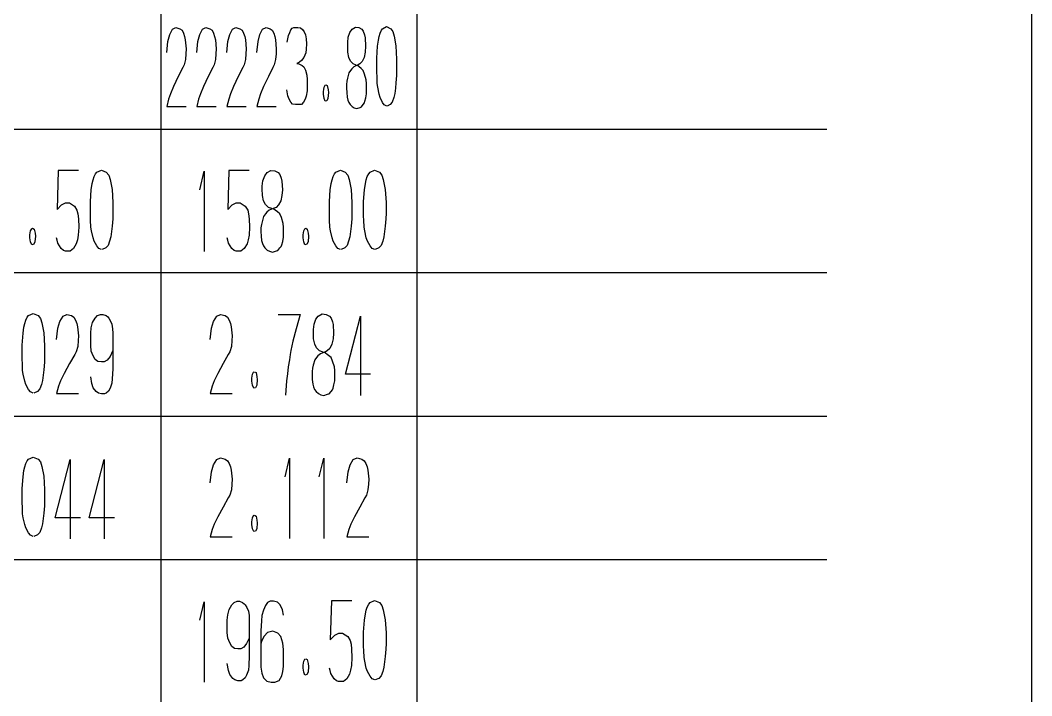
# Model space of a CAD drawing. Extents: x 0 to 8410, y 0 to 11890.
# Drawn here: x 7916.2 to 8410, y 1153.5 to 1483.1 of the extents above; entities that cross this region are included whole.
import ezdxf

# ---------------------------------------------------------------- set-up
doc = ezdxf.new("R2010")
doc.units = 0
doc.header["$MEASUREMENT"] = 0
for name, color, linetype in [('6', 7, 'Continuous'), ('8', 7, 'Continuous'), ('9', 7, 'Continuous')]:
    doc.layers.add(name, color=color, linetype=linetype)

# ---------------------------------------------------------------- blocks, each defined once
blk = doc.blocks.new('BLKENT714')
at = {"layer": '8', "color": 15, "linetype": 'Continuous'}
blk.add_line((8410, 0), (8410, 11890), dxfattribs=at)
at = {"layer": '8', "color": 7, "linetype": 'Continuous', "const_width": 0.03}
blk.add_lwpolyline([(8310, 100), (8310, 11790)], dxfattribs=at)
blk = doc.blocks.new('BLKENT883')
at = {"layer": '9', "color": 2, "linetype": 'Continuous'}
for p, q in [((8086.98, 1199), (8089.2, 1200)), ((8089.2, 1200), (8091.55, 1199)), ((8003.84, 1190.4), (8006.06, 1199.4)), ((8006.06, 1199.4), (8006.06, 1160.2)), ((8017.5, 1193), (8018.22, 1195.6)), ((8018.22, 1195.6), (8019.46, 1197.8)), ((8019.46, 1197.8), (8020.57, 1199)), ((8020.57, 1199), (8022.08, 1199.6)), ((8022.08, 1199.6), (8023.25, 1199.6)), ((8023.25, 1199.6), (8024.76, 1199)), ((8024.76, 1199), (8025.6, 1198.4)), ((8025.6, 1198.4), (8026.06, 1197.8)), ((8026.06, 1197.8), (8026.85, 1196.6)), ((8026.85, 1196.6), (8027.57, 1194.8)), ((8034.89, 1195.2), (8034.17, 1192.6)), ((8035.93, 1197.6), (8034.89, 1195.2)), ((8036.98, 1199), (8035.93, 1197.6)), ((8038.22, 1199.6), (8036.98, 1199)), ((8039.85, 1199.6), (8038.22, 1199.6)), ((8041.81, 1199.2), (8039.85, 1199.6)), ((8043.12, 1197.8), (8041.81, 1199.2)), ((8044.3, 1195.4), (8043.12, 1197.8)), ((8044.76, 1192.8), (8044.3, 1195.4)), ((8068.09, 1199.8), (8067.57, 1180.8)), ((8078.02, 1199.8), (8068.09, 1199.8)), ((8084.69, 1193.4), (8085.15, 1195.2)), ((8085.15, 1195.2), (8085.61, 1196.8)), ((8085.61, 1196.8), (8086.32, 1198.2)), ((8086.32, 1198.2), (8086.98, 1199)), ((8091.55, 1199), (8092.73, 1197.6)), ((8092.73, 1197.6), (8093.45, 1195.4)), ((8093.45, 1195.4), (8094.36, 1190.6)), ((8017.3, 1190.4), (8017.5, 1193)), ((8017.3, 1187.6), (8017.3, 1190.4)), ((8027.57, 1194.8), (8027.96, 1192.6)), ((8027.96, 1192.6), (8028.02, 1190.4)), ((8028.02, 1190.4), (8028.02, 1181.2)), ((8034.17, 1192.6), (8033.97, 1190)), ((8083.84, 1184.6), (8084.23, 1190.4)), ((8084.23, 1190.4), (8084.69, 1193.4)), ((8094.36, 1190.6), (8094.76, 1184.2)), ((8017.3, 1184.4), (8017.3, 1187.6)), ((8033.97, 1190), (8033.58, 1185.2)), ((8033.58, 1185.2), (8033.58, 1170.8)), ((8017.57, 1181.6), (8017.3, 1184.4)), ((8018.48, 1179.4), (8017.57, 1181.6)), ((8027.96, 1181.6), (8026.72, 1179)), ((8028.02, 1181.2), (8028.02, 1173)), ((8034.17, 1180.4), (8033.71, 1178.8)), ((8035.28, 1182.6), (8034.17, 1180.4)), ((8036.98, 1184.4), (8035.28, 1182.6)), ((8039.59, 1185), (8036.98, 1184.4)), ((8041.94, 1184), (8039.59, 1185)), ((8043.38, 1182.4), (8041.94, 1184)), ((8044.36, 1179.2), (8043.38, 1182.4)), ((8067.57, 1180.8), (8069.72, 1183)), ((8069.72, 1183), (8071.68, 1184)), ((8071.68, 1184), (8073.58, 1184)), ((8073.58, 1184), (8076.06, 1182.4)), ((8076.06, 1182.4), (8077.24, 1180.4)), ((8077.24, 1180.4), (8077.7, 1178.6)), ((8083.84, 1177.6), (8083.84, 1184.6)), ((8094.76, 1184.2), (8094.76, 1179)), ((8019.46, 1177.6), (8018.48, 1179.4)), ((8020.77, 1176.6), (8019.46, 1177.6)), ((8022.47, 1176.4), (8020.77, 1176.6)), ((8023.91, 1176.4), (8022.47, 1176.4)), ((8025.34, 1177.2), (8023.91, 1176.4)), ((8026.72, 1179), (8025.34, 1177.2)), ((8044.76, 1176), (8044.36, 1179.2)), ((8044.76, 1170.6), (8044.76, 1176)), ((8077.7, 1178.6), (8077.96, 1176.2)), ((8077.96, 1176.2), (8078.09, 1172.2)), ((8083.91, 1175.6), (8083.84, 1177.6)), ((8084.04, 1172.2), (8083.91, 1175.6)), ((8094.69, 1176.2), (8094.43, 1172.6)), ((8094.76, 1179), (8094.69, 1176.2)), ((8028.02, 1173), (8027.83, 1168.2)), ((8033.58, 1170.8), (8033.71, 1167.4)), ((8044.76, 1167.8), (8044.76, 1170.6)), ((8054.43, 1169.4), (8054.62, 1170.4)), ((8054.62, 1170.4), (8055.15, 1171.4)), ((8055.15, 1171.4), (8055.47, 1171.6)), ((8055.61, 1171.6), (8056.32, 1171.2)), ((8056.32, 1171.2), (8056.78, 1169.2)), ((8078.09, 1172.2), (8077.89, 1168.2)), ((8084.36, 1170.4), (8084.04, 1172.2)), ((8085.15, 1167), (8084.36, 1170.4)), ((8094.43, 1172.6), (8094.1, 1170)), ((8017.83, 1165.8), (8017.3, 1169.2)), ((8018.55, 1163.8), (8017.83, 1165.8)), ((8027.57, 1166), (8026.72, 1163.6)), ((8027.83, 1168.2), (8027.57, 1166)), ((8033.71, 1167.4), (8034.1, 1164.6)), ((8043.84, 1163.2), (8044.43, 1165.4)), ((8044.43, 1165.4), (8044.76, 1167.8)), ((8054.3, 1168.4), (8054.43, 1169.4)), ((8054.3, 1167), (8054.3, 1168.4)), ((8054.62, 1165), (8054.3, 1167)), ((8056.91, 1167.8), (8056.72, 1165)), ((8056.78, 1169.2), (8056.91, 1167.8)), ((8067.57, 1165.8), (8067.17, 1167)), ((8067.89, 1164.4), (8067.57, 1165.8)), ((8077.5, 1166), (8076.91, 1164)), ((8077.89, 1168.2), (8077.5, 1166)), ((8085.67, 1165.4), (8085.15, 1167)), ((8086.98, 1163), (8085.67, 1165.4)), ((8093.19, 1165.4), (8092.4, 1163.2)), ((8093.71, 1167.4), (8093.19, 1165.4)), ((8094.1, 1170), (8093.71, 1167.4)), ((8019.92, 1162), (8018.55, 1163.8)), ((8021.03, 1161.2), (8019.92, 1162)), ((8022.47, 1160.8), (8021.03, 1161.2)), ((8024.04, 1160.8), (8022.47, 1160.8)), ((8024.82, 1161.2), (8024.04, 1160.8)), ((8025.93, 1162.2), (8024.82, 1161.2)), ((8026.72, 1163.6), (8025.93, 1162.2)), ((8034.1, 1164.6), (8034.95, 1162.2)), ((8034.95, 1162.2), (8036.52, 1160.6)), ((8036.52, 1160.6), (8038.74, 1160.2)), ((8040.51, 1160.2), (8042.6, 1161)), ((8042.6, 1161), (8043.84, 1163.2)), ((8055.21, 1163.6), (8054.62, 1165)), ((8056.13, 1163.8), (8055.21, 1163.6)), ((8056.72, 1165), (8056.13, 1163.8)), ((8069.46, 1161.8), (8067.89, 1164.4)), ((8070.64, 1160.8), (8069.46, 1161.8)), ((8071.62, 1160.4), (8070.64, 1160.8)), ((8075.61, 1161.8), (8073.97, 1160.4)), ((8076.91, 1164), (8075.61, 1161.8)), ((8087.96, 1161.8), (8086.98, 1163)), ((8089.27, 1161.2), (8087.96, 1161.8)), ((8091.29, 1162), (8089.53, 1161.2)), ((8092.4, 1163.2), (8091.29, 1162)), ((8038.74, 1160.2), (8040.51, 1160.2)), ((8073.97, 1160.4), (8071.62, 1160.4))]:
    blk.add_line(p, q, dxfattribs=at)
blk = doc.blocks.new('BLKENT884')
at = {"layer": '9', "color": 2, "linetype": 'Continuous'}
for p, q in [((7920.31, 1269), (7922.53, 1270)), ((7922.53, 1270), (7924.89, 1269)), ((8012.11, 1268.8), (8014, 1269.6)), ((8014, 1269.6), (8016.22, 1269)), ((8045.51, 1260.4), (8047.73, 1269.4)), ((8047.73, 1269.4), (8047.73, 1230.2)), ((8062.17, 1260.4), (8064.4, 1269.4)), ((8064.4, 1269.4), (8064.4, 1230.2)), ((8078.77, 1268.8), (8080.67, 1269.6)), ((8080.67, 1269.6), (8082.89, 1269)), ((7918.02, 1263.4), (7918.48, 1265.2)), ((7918.48, 1265.2), (7918.94, 1266.8)), ((7918.94, 1266.8), (7919.66, 1268.2)), ((7919.66, 1268.2), (7920.31, 1269)), ((7924.89, 1269), (7926.06, 1267.6)), ((7926.06, 1267.6), (7926.78, 1265.4)), ((7926.78, 1265.4), (7927.7, 1260.6)), ((7933.25, 1240.4), (7940.57, 1268.8)), ((7940.57, 1268.8), (7940.57, 1230)), ((7949.92, 1240.4), (7957.24, 1268.8)), ((7957.24, 1268.8), (7957.24, 1230)), ((8009.56, 1262.8), (8010.6, 1266.2)), ((8010.6, 1266.2), (8012.11, 1268.8)), ((8016.22, 1269), (8017.4, 1268.2)), ((8017.4, 1268.2), (8018.25, 1266.8)), ((8018.25, 1266.8), (8018.84, 1265.2)), ((8018.84, 1265.2), (8019.23, 1263.6)), ((8076.23, 1262.8), (8077.27, 1266.2)), ((8077.27, 1266.2), (8078.77, 1268.8)), ((8082.89, 1269), (8084.07, 1268.2)), ((8084.07, 1268.2), (8084.92, 1266.8)), ((8084.92, 1266.8), (8085.51, 1265.2)), ((8085.51, 1265.2), (8085.9, 1263.6)), ((7917.17, 1254.6), (7917.56, 1260.4)), ((7917.56, 1260.4), (7918.02, 1263.4)), ((7927.7, 1260.6), (7928.09, 1254.2)), ((8008.9, 1257.4), (8009.56, 1262.8)), ((8019.23, 1263.6), (8019.69, 1259.2)), ((8019.69, 1259.2), (8019.56, 1256.8)), ((8075.57, 1257.4), (8076.23, 1262.8)), ((8085.9, 1263.6), (8086.36, 1259.2)), ((8086.36, 1259.2), (8086.23, 1256.8)), ((7917.17, 1247.6), (7917.17, 1254.6)), ((8019.56, 1256.8), (8019.3, 1254)), ((8086.23, 1256.8), (8085.96, 1254)), ((7928.09, 1254.2), (7928.09, 1249)), ((8017.79, 1250), (8015.31, 1245.6)), ((8018.51, 1251.4), (8017.79, 1250)), ((8019.3, 1254), (8018.51, 1251.4)), ((8084.46, 1250), (8081.98, 1245.6)), ((8085.18, 1251.4), (8084.46, 1250)), ((8085.96, 1254), (8085.18, 1251.4)), ((7917.24, 1245.6), (7917.17, 1247.6)), ((7917.37, 1242.2), (7917.24, 1245.6)), ((7928.02, 1246.2), (7927.76, 1242.6)), ((7928.09, 1249), (7928.02, 1246.2)), ((8015.31, 1245.6), (8012.7, 1240.8)), ((8081.98, 1245.6), (8079.36, 1240.8)), ((7917.7, 1240.4), (7917.37, 1242.2)), ((7918.48, 1237), (7917.7, 1240.4)), ((7927.43, 1240), (7927.04, 1237.4)), ((7927.76, 1242.6), (7927.43, 1240)), ((7945.6, 1240.4), (7933.25, 1240.4)), ((7962.27, 1240.4), (7949.92, 1240.4)), ((8012.7, 1240.8), (8010.93, 1237.2)), ((8029.43, 1239.4), (8029.62, 1240.4)), ((8029.62, 1240.4), (8030.15, 1241.4)), ((8030.15, 1241.4), (8030.47, 1241.6)), ((8030.6, 1241.6), (8031.32, 1241.2)), ((8031.32, 1241.2), (8031.78, 1239.2)), ((8079.36, 1240.8), (8077.6, 1237.2)), ((7919, 1235.4), (7918.48, 1237)), ((7920.31, 1233), (7919, 1235.4)), ((7926.52, 1235.4), (7925.73, 1233.2)), ((7927.04, 1237.4), (7926.52, 1235.4)), ((8009.95, 1234.6), (8008.9, 1231)), ((8010.93, 1237.2), (8009.95, 1234.6)), ((8029.3, 1238.4), (8029.43, 1239.4)), ((8029.3, 1237), (8029.3, 1238.4)), ((8029.62, 1235), (8029.3, 1237)), ((8030.21, 1233.6), (8029.62, 1235)), ((8031.72, 1235), (8031.13, 1233.8)), ((8031.91, 1237.8), (8031.72, 1235)), ((8031.78, 1239.2), (8031.91, 1237.8)), ((8076.62, 1234.6), (8075.57, 1231)), ((8077.6, 1237.2), (8076.62, 1234.6)), ((7921.29, 1231.8), (7920.31, 1233)), ((7922.6, 1231.2), (7921.29, 1231.8)), ((7924.62, 1232), (7922.86, 1231.2)), ((7925.73, 1233.2), (7924.62, 1232)), ((8008.9, 1231), (8019.69, 1231)), ((8031.13, 1233.8), (8030.21, 1233.6)), ((8075.57, 1231), (8086.36, 1231))]:
    blk.add_line(p, q, dxfattribs=at)
blk = doc.blocks.new('BLKENT885')
at = {"layer": '9', "color": 2, "linetype": 'Continuous'}
for p, q in [((7918.94, 1336.8), (7919.66, 1338.2)), ((7919.66, 1338.2), (7920.31, 1339)), ((7920.31, 1339), (7922.53, 1340)), ((7922.53, 1340), (7924.89, 1339)), ((7924.89, 1339), (7926.06, 1337.6)), ((7935.6, 1336.2), (7937.11, 1338.8)), ((7937.11, 1338.8), (7939, 1339.6)), ((7939, 1339.6), (7941.23, 1339)), ((7941.23, 1339), (7942.4, 1338.2)), ((7942.4, 1338.2), (7943.25, 1336.8)), ((7952.79, 1337.8), (7953.91, 1339)), ((7953.91, 1339), (7955.41, 1339.6)), ((7955.41, 1339.6), (7956.59, 1339.6)), ((7956.59, 1339.6), (7958.09, 1339)), ((7958.09, 1339), (7958.94, 1338.4)), ((7958.94, 1338.4), (7959.4, 1337.8)), ((8010.6, 1336.2), (8012.11, 1338.8)), ((8012.11, 1338.8), (8014, 1339.6)), ((8014, 1339.6), (8016.22, 1339)), ((8016.22, 1339), (8017.4, 1338.2)), ((8017.4, 1338.2), (8018.25, 1336.8)), ((8042.11, 1339.6), (8052.89, 1339.6)), ((8052.89, 1339.6), (8051.98, 1336.6)), ((8060.54, 1337.2), (8061.72, 1338.8)), ((8061.72, 1338.8), (8063.55, 1339.8)), ((8063.55, 1339.8), (8065.51, 1339.6)), ((8065.51, 1339.6), (8067.14, 1338.8)), ((8067.14, 1338.8), (8067.92, 1337.8)), ((8074.92, 1310.4), (8082.24, 1338.8)), ((8082.24, 1338.8), (8082.24, 1300)), ((7917.56, 1330.4), (7918.02, 1333.4)), ((7918.02, 1333.4), (7918.48, 1335.2)), ((7918.48, 1335.2), (7918.94, 1336.8)), ((7926.06, 1337.6), (7926.78, 1335.4)), ((7926.78, 1335.4), (7927.7, 1330.6)), ((7934.56, 1332.8), (7935.6, 1336.2)), ((7943.25, 1336.8), (7943.84, 1335.2)), ((7943.84, 1335.2), (7944.23, 1333.6)), ((7944.23, 1333.6), (7944.69, 1329.2)), ((7950.83, 1333), (7951.55, 1335.6)), ((7951.55, 1335.6), (7952.79, 1337.8)), ((7959.4, 1337.8), (7960.18, 1336.6)), ((7960.18, 1336.6), (7960.9, 1334.8)), ((7960.9, 1334.8), (7961.29, 1332.6)), ((8009.56, 1332.8), (8010.6, 1336.2)), ((8018.25, 1336.8), (8018.84, 1335.2)), ((8018.84, 1335.2), (8019.23, 1333.6)), ((8019.23, 1333.6), (8019.69, 1329.2)), ((8051.98, 1336.6), (8050.87, 1332.6)), ((8059.3, 1332.2), (8059.62, 1334.8)), ((8059.62, 1334.8), (8060.54, 1337.2)), ((8067.92, 1337.8), (8068.64, 1336)), ((8068.64, 1336), (8068.97, 1334.6)), ((8068.97, 1334.6), (8069.17, 1330.4)), ((7917.17, 1324.6), (7917.56, 1330.4)), ((7927.7, 1330.6), (7928.09, 1324.2)), ((7933.91, 1327.4), (7934.56, 1332.8)), ((7944.69, 1329.2), (7944.56, 1326.8)), ((7950.64, 1330.4), (7950.83, 1333)), ((7950.64, 1327.6), (7950.64, 1330.4)), ((7961.29, 1332.6), (7961.36, 1330.4)), ((7961.36, 1330.4), (7961.36, 1321.2)), ((8008.9, 1327.4), (8009.56, 1332.8)), ((8019.69, 1329.2), (8019.56, 1326.8)), ((8050.87, 1332.6), (8049.3, 1326.6)), ((8059.3, 1330.8), (8059.3, 1332.2)), ((8059.43, 1327.6), (8059.3, 1330.8)), ((8069.17, 1330.4), (8068.97, 1327.6)), ((7917.17, 1317.6), (7917.17, 1324.6)), ((7928.09, 1324.2), (7928.09, 1319)), ((7944.3, 1324), (7943.51, 1321.4)), ((7944.56, 1326.8), (7944.3, 1324)), ((7950.64, 1324.4), (7950.64, 1327.6)), ((7950.9, 1321.6), (7950.64, 1324.4)), ((8019.3, 1324), (8018.51, 1321.4)), ((8019.56, 1326.8), (8019.3, 1324)), ((8049.3, 1326.6), (8048.32, 1322)), ((8059.95, 1325), (8059.43, 1327.6)), ((8060.87, 1323.2), (8059.95, 1325)), ((8068.38, 1325), (8067.34, 1323)), ((8068.97, 1327.6), (8068.38, 1325)), ((7928.09, 1319), (7928.02, 1316.2)), ((7942.79, 1320), (7940.31, 1315.6)), ((7943.51, 1321.4), (7942.79, 1320)), ((7951.81, 1319.4), (7950.9, 1321.6)), ((7952.79, 1317.6), (7951.81, 1319.4)), ((7960.05, 1319), (7958.68, 1317.2)), ((7961.29, 1321.6), (7960.05, 1319)), ((7961.36, 1321.2), (7961.36, 1313)), ((8017.79, 1320), (8015.31, 1315.6)), ((8018.51, 1321.4), (8017.79, 1320)), ((8047.92, 1320), (8047.6, 1317.4)), ((8048.32, 1322), (8047.92, 1320)), ((8060.87, 1318.6), (8059.95, 1317.4)), ((8062.37, 1321.8), (8060.87, 1323.2)), ((8061.52, 1319.4), (8060.87, 1318.6)), ((8062.76, 1320.4), (8061.52, 1319.4)), ((8064.07, 1321.2), (8062.37, 1321.8)), ((8065.18, 1321.4), (8062.76, 1320.4)), ((8066.75, 1319.6), (8064.53, 1321.2)), ((8066.09, 1321.8), (8065.18, 1321.4)), ((8067.34, 1323), (8066.09, 1321.8)), ((8067.92, 1318.6), (8066.75, 1319.6)), ((8068.71, 1316.8), (8067.92, 1318.6)), ((7917.24, 1315.6), (7917.17, 1317.6)), ((7917.37, 1312.2), (7917.24, 1315.6)), ((7928.02, 1316.2), (7927.76, 1312.6)), ((7940.31, 1315.6), (7937.7, 1310.8)), ((7954.1, 1316.6), (7952.79, 1317.6)), ((7955.8, 1316.4), (7954.1, 1316.6)), ((7957.24, 1316.4), (7955.8, 1316.4)), ((7958.68, 1317.2), (7957.24, 1316.4)), ((8015.31, 1315.6), (8012.7, 1310.8)), ((8047.01, 1314), (8046.62, 1310.6)), ((8047.6, 1317.4), (8047.01, 1314)), ((8059.23, 1314.8), (8058.91, 1313.4)), ((8059.95, 1317.4), (8059.23, 1314.8)), ((8069.62, 1314), (8068.71, 1316.8)), ((8069.75, 1312.2), (8069.62, 1314)), ((7917.7, 1310.4), (7917.37, 1312.2)), ((7918.48, 1307), (7917.7, 1310.4)), ((7927.43, 1310), (7927.04, 1307.4)), ((7927.76, 1312.6), (7927.43, 1310)), ((7937.7, 1310.8), (7935.93, 1307.2)), ((7951.16, 1305.8), (7950.64, 1309.2)), ((7961.36, 1313), (7961.16, 1308.2)), ((8012.7, 1310.8), (8010.93, 1307.2)), ((8029.3, 1308.4), (8029.43, 1309.4)), ((8029.43, 1309.4), (8029.62, 1310.4)), ((8029.62, 1310.4), (8030.15, 1311.4)), ((8030.15, 1311.4), (8030.47, 1311.6)), ((8030.6, 1311.6), (8031.32, 1311.2)), ((8031.32, 1311.2), (8031.78, 1309.2)), ((8031.78, 1309.2), (8031.91, 1307.8)), ((8046.62, 1310.6), (8046.22, 1307.2)), ((8058.91, 1313.4), (8058.71, 1311.8)), ((8058.71, 1311.8), (8058.71, 1310)), ((8058.71, 1310), (8058.77, 1307.8)), ((8069.75, 1309.6), (8069.75, 1312.2)), ((8069.75, 1307.2), (8069.75, 1309.6)), ((8087.27, 1310.4), (8074.92, 1310.4)), ((7919, 1305.4), (7918.48, 1307)), ((7920.31, 1303), (7919, 1305.4)), ((7926.52, 1305.4), (7925.73, 1303.2)), ((7927.04, 1307.4), (7926.52, 1305.4)), ((7934.95, 1304.6), (7933.91, 1301)), ((7935.93, 1307.2), (7934.95, 1304.6)), ((7951.88, 1303.8), (7951.16, 1305.8)), ((7953.25, 1302), (7951.88, 1303.8)), ((7960.9, 1306), (7960.05, 1303.6)), ((7961.16, 1308.2), (7960.9, 1306)), ((8009.95, 1304.6), (8008.9, 1301)), ((8010.93, 1307.2), (8009.95, 1304.6)), ((8029.3, 1307), (8029.3, 1308.4)), ((8029.62, 1305), (8029.3, 1307)), ((8030.21, 1303.6), (8029.62, 1305)), ((8031.13, 1303.8), (8030.21, 1303.6)), ((8031.72, 1305), (8031.13, 1303.8)), ((8031.91, 1307.8), (8031.72, 1305)), ((8046.22, 1307.2), (8045.7, 1300.2)), ((8058.77, 1307.8), (8059.04, 1305.6)), ((8059.04, 1305.6), (8059.43, 1304.2)), ((8059.43, 1304.2), (8059.89, 1303)), ((8068.91, 1303.6), (8069.36, 1305.2)), ((8069.36, 1305.2), (8069.75, 1307.2)), ((7921.29, 1301.8), (7920.31, 1303)), ((7922.6, 1301.2), (7921.29, 1301.8)), ((7924.62, 1302), (7922.86, 1301.2)), ((7925.73, 1303.2), (7924.62, 1302)), ((7933.91, 1301), (7944.69, 1301)), ((7954.36, 1301.2), (7953.25, 1302)), ((7955.8, 1300.8), (7954.36, 1301.2)), ((7957.37, 1300.8), (7955.8, 1300.8)), ((7958.15, 1301.2), (7957.37, 1300.8)), ((7959.26, 1302.2), (7958.15, 1301.2)), ((7960.05, 1303.6), (7959.26, 1302.2)), ((8008.9, 1301), (8019.69, 1301)), ((8059.89, 1303), (8060.67, 1302)), ((8060.67, 1302), (8061.78, 1301)), ((8061.78, 1301), (8062.89, 1300.4)), ((8062.89, 1300.4), (8064.4, 1300)), ((8064.4, 1300), (8066.23, 1300.6)), ((8066.23, 1300.6), (8066.94, 1300.8)), ((8066.94, 1300.8), (8067.92, 1302)), ((8067.92, 1302), (8068.58, 1302.8)), ((8068.58, 1302.8), (8068.91, 1303.6))]:
    blk.add_line(p, q, dxfattribs=at)
blk = doc.blocks.new('BLKENT886')
at = {"layer": '9', "color": 2, "linetype": 'Continuous'}
for p, q in [((7934.75, 1409.8), (7934.23, 1390.8)), ((7944.69, 1409.8), (7934.75, 1409.8)), ((7952.27, 1406.8), (7952.99, 1408.2)), ((7952.99, 1408.2), (7953.64, 1409)), ((7953.64, 1409), (7955.87, 1410)), ((7955.87, 1410), (7958.22, 1409)), ((7958.22, 1409), (7959.4, 1407.6)), ((7959.4, 1407.6), (7960.11, 1405.4)), ((8003.84, 1400.4), (8006.06, 1409.4)), ((8006.06, 1409.4), (8006.06, 1370.2)), ((8018.09, 1409.8), (8017.57, 1390.8)), ((8028.02, 1409.8), (8018.09, 1409.8)), ((8035.54, 1407.2), (8036.72, 1408.8)), ((8036.72, 1408.8), (8038.55, 1409.8)), ((8038.55, 1409.8), (8040.51, 1409.6)), ((8040.51, 1409.6), (8042.14, 1408.8)), ((8042.14, 1408.8), (8042.93, 1407.8)), ((8042.93, 1407.8), (8043.64, 1406)), ((8068.94, 1406.8), (8069.66, 1408.2)), ((8069.66, 1408.2), (8070.31, 1409)), ((8070.31, 1409), (8072.53, 1410)), ((8072.53, 1410), (8074.89, 1409)), ((8074.89, 1409), (8076.06, 1407.6)), ((8076.06, 1407.6), (8076.78, 1405.4)), ((8085.61, 1406.8), (8086.32, 1408.2)), ((8086.32, 1408.2), (8086.98, 1409)), ((8086.98, 1409), (8089.2, 1410)), ((8089.2, 1410), (8091.55, 1409)), ((8091.55, 1409), (8092.73, 1407.6)), ((8092.73, 1407.6), (8093.45, 1405.4)), ((7950.9, 1400.4), (7951.36, 1403.4)), ((7951.36, 1403.4), (7951.81, 1405.2)), ((7951.81, 1405.2), (7952.27, 1406.8)), ((7960.11, 1405.4), (7961.03, 1400.6)), ((8034.3, 1402.2), (8034.62, 1404.8)), ((8034.62, 1404.8), (8035.54, 1407.2)), ((8043.64, 1406), (8043.97, 1404.6)), ((8043.97, 1404.6), (8044.17, 1400.4)), ((8067.57, 1400.4), (8068.02, 1403.4)), ((8068.02, 1403.4), (8068.48, 1405.2)), ((8068.48, 1405.2), (8068.94, 1406.8)), ((8076.78, 1405.4), (8077.7, 1400.6)), ((8084.23, 1400.4), (8084.69, 1403.4)), ((8084.69, 1403.4), (8085.15, 1405.2)), ((8085.15, 1405.2), (8085.61, 1406.8)), ((8093.45, 1405.4), (8094.36, 1400.6)), ((7950.51, 1394.6), (7950.9, 1400.4)), ((7961.03, 1400.6), (7961.42, 1394.2)), ((8034.3, 1400.8), (8034.3, 1402.2)), ((8034.43, 1397.6), (8034.3, 1400.8)), ((8034.95, 1395), (8034.43, 1397.6)), ((8043.97, 1397.6), (8043.38, 1395)), ((8044.17, 1400.4), (8043.97, 1397.6)), ((8067.17, 1394.6), (8067.57, 1400.4)), ((8077.7, 1400.6), (8078.09, 1394.2)), ((8083.84, 1394.6), (8084.23, 1400.4)), ((8094.36, 1400.6), (8094.76, 1394.2)), ((7934.23, 1390.8), (7936.39, 1393)), ((7936.39, 1393), (7938.35, 1394)), ((7938.35, 1394), (7940.24, 1394)), ((7940.24, 1394), (7942.73, 1392.4)), ((7950.51, 1387.6), (7950.51, 1394.6)), ((7961.42, 1394.2), (7961.42, 1389)), ((8017.57, 1390.8), (8019.72, 1393)), ((8019.72, 1393), (8021.68, 1394)), ((8021.68, 1394), (8023.58, 1394)), ((8023.58, 1394), (8026.06, 1392.4)), ((8035.87, 1393.2), (8034.95, 1395)), ((8037.37, 1391.8), (8035.87, 1393.2)), ((8042.34, 1393), (8041.09, 1391.8)), ((8043.38, 1395), (8042.34, 1393)), ((8067.17, 1387.6), (8067.17, 1394.6)), ((8078.09, 1394.2), (8078.09, 1389)), ((8083.84, 1387.6), (8083.84, 1394.6)), ((8094.76, 1394.2), (8094.76, 1389)), ((7942.73, 1392.4), (7943.91, 1390.4)), ((7943.91, 1390.4), (7944.36, 1388.6)), ((7944.36, 1388.6), (7944.62, 1386.2)), ((7950.57, 1385.6), (7950.51, 1387.6)), ((7961.42, 1389), (7961.36, 1386.2)), ((8026.06, 1392.4), (8027.24, 1390.4)), ((8027.24, 1390.4), (8027.7, 1388.6)), ((8027.7, 1388.6), (8027.96, 1386.2)), ((8035.87, 1388.6), (8034.95, 1387.4)), ((8036.52, 1389.4), (8035.87, 1388.6)), ((8037.76, 1390.4), (8036.52, 1389.4)), ((8039.07, 1391.2), (8037.37, 1391.8)), ((8040.18, 1391.4), (8037.76, 1390.4)), ((8041.75, 1389.6), (8039.53, 1391.2)), ((8041.09, 1391.8), (8040.18, 1391.4)), ((8042.93, 1388.6), (8041.75, 1389.6)), ((8043.71, 1386.8), (8042.93, 1388.6)), ((8067.24, 1385.6), (8067.17, 1387.6)), ((8078.09, 1389), (8078.02, 1386.2)), ((8083.91, 1385.6), (8083.84, 1387.6)), ((8094.76, 1389), (8094.69, 1386.2)), ((7944.62, 1386.2), (7944.75, 1382.2)), ((7950.7, 1382.2), (7950.57, 1385.6)), ((7961.36, 1386.2), (7961.09, 1382.6)), ((8027.96, 1386.2), (8028.09, 1382.2)), ((8033.91, 1383.4), (8033.71, 1381.8)), ((8034.23, 1384.8), (8033.91, 1383.4)), ((8034.95, 1387.4), (8034.23, 1384.8)), ((8044.62, 1384), (8043.71, 1386.8)), ((8044.76, 1382.2), (8044.62, 1384)), ((8067.37, 1382.2), (8067.24, 1385.6)), ((8078.02, 1386.2), (8077.76, 1382.6)), ((8084.04, 1382.2), (8083.91, 1385.6)), ((8094.69, 1386.2), (8094.43, 1382.6)), ((7920.96, 1378.4), (7921.09, 1379.4)), ((7920.96, 1377), (7920.96, 1378.4)), ((7921.09, 1379.4), (7921.29, 1380.4)), ((7921.29, 1380.4), (7921.81, 1381.4)), ((7921.81, 1381.4), (7922.14, 1381.6)), ((7922.27, 1381.6), (7922.99, 1381.2)), ((7922.99, 1381.2), (7923.45, 1379.2)), ((7923.58, 1377.8), (7923.38, 1375)), ((7923.45, 1379.2), (7923.58, 1377.8)), ((7944.56, 1378.2), (7944.17, 1376)), ((7944.75, 1382.2), (7944.56, 1378.2)), ((7951.03, 1380.4), (7950.7, 1382.2)), ((7951.81, 1377), (7951.03, 1380.4)), ((7960.77, 1380), (7960.38, 1377.4)), ((7961.09, 1382.6), (7960.77, 1380)), ((8027.89, 1378.2), (8027.5, 1376)), ((8028.09, 1382.2), (8027.89, 1378.2)), ((8033.71, 1381.8), (8033.71, 1380)), ((8033.71, 1380), (8033.78, 1377.8)), ((8033.78, 1377.8), (8034.04, 1375.6)), ((8044.76, 1379.6), (8044.76, 1382.2)), ((8044.76, 1377.2), (8044.76, 1379.6)), ((8054.3, 1378.4), (8054.43, 1379.4)), ((8054.3, 1377), (8054.3, 1378.4)), ((8054.43, 1379.4), (8054.62, 1380.4)), ((8054.62, 1380.4), (8055.15, 1381.4)), ((8055.15, 1381.4), (8055.47, 1381.6)), ((8055.61, 1381.6), (8056.32, 1381.2)), ((8056.32, 1381.2), (8056.78, 1379.2)), ((8056.91, 1377.8), (8056.72, 1375)), ((8056.78, 1379.2), (8056.91, 1377.8)), ((8067.7, 1380.4), (8067.37, 1382.2)), ((8068.48, 1377), (8067.7, 1380.4)), ((8077.44, 1380), (8077.04, 1377.4)), ((8077.76, 1382.6), (8077.44, 1380)), ((8084.36, 1380.4), (8084.04, 1382.2)), ((8085.15, 1377), (8084.36, 1380.4)), ((8094.1, 1380), (8093.71, 1377.4)), ((8094.43, 1382.6), (8094.1, 1380)), ((7921.29, 1375), (7920.96, 1377)), ((7921.88, 1373.6), (7921.29, 1375)), ((7922.79, 1373.8), (7921.88, 1373.6)), ((7923.38, 1375), (7922.79, 1373.8)), ((7934.23, 1375.8), (7933.84, 1377)), ((7934.56, 1374.4), (7934.23, 1375.8)), ((7936.13, 1371.8), (7934.56, 1374.4)), ((7943.58, 1374), (7942.27, 1371.8)), ((7944.17, 1376), (7943.58, 1374)), ((7952.34, 1375.4), (7951.81, 1377)), ((7953.64, 1373), (7952.34, 1375.4)), ((7954.62, 1371.8), (7953.64, 1373)), ((7959.07, 1373.2), (7957.96, 1372)), ((7959.85, 1375.4), (7959.07, 1373.2)), ((7960.38, 1377.4), (7959.85, 1375.4)), ((8017.57, 1375.8), (8017.17, 1377)), ((8017.89, 1374.4), (8017.57, 1375.8)), ((8019.46, 1371.8), (8017.89, 1374.4)), ((8026.91, 1374), (8025.6, 1371.8)), ((8027.5, 1376), (8026.91, 1374)), ((8034.04, 1375.6), (8034.43, 1374.2)), ((8034.43, 1374.2), (8034.89, 1373)), ((8034.89, 1373), (8035.67, 1372)), ((8042.93, 1372), (8043.58, 1372.8)), ((8043.58, 1372.8), (8043.91, 1373.6)), ((8043.91, 1373.6), (8044.36, 1375.2)), ((8044.36, 1375.2), (8044.76, 1377.2)), ((8054.62, 1375), (8054.3, 1377)), ((8055.21, 1373.6), (8054.62, 1375)), ((8056.13, 1373.8), (8055.21, 1373.6)), ((8056.72, 1375), (8056.13, 1373.8)), ((8069, 1375.4), (8068.48, 1377)), ((8070.31, 1373), (8069, 1375.4)), ((8071.29, 1371.8), (8070.31, 1373)), ((8075.74, 1373.2), (8074.63, 1372)), ((8076.52, 1375.4), (8075.74, 1373.2)), ((8077.04, 1377.4), (8076.52, 1375.4)), ((8085.67, 1375.4), (8085.15, 1377)), ((8086.98, 1373), (8085.67, 1375.4)), ((8087.96, 1371.8), (8086.98, 1373)), ((8092.4, 1373.2), (8091.29, 1372)), ((8093.19, 1375.4), (8092.4, 1373.2)), ((8093.71, 1377.4), (8093.19, 1375.4)), ((7937.3, 1370.8), (7936.13, 1371.8)), ((7938.28, 1370.4), (7937.3, 1370.8)), ((7940.64, 1370.4), (7938.28, 1370.4)), ((7942.27, 1371.8), (7940.64, 1370.4)), ((7955.93, 1371.2), (7954.62, 1371.8)), ((7957.96, 1372), (7956.19, 1371.2)), ((8020.64, 1370.8), (8019.46, 1371.8)), ((8021.62, 1370.4), (8020.64, 1370.8)), ((8023.97, 1370.4), (8021.62, 1370.4)), ((8025.6, 1371.8), (8023.97, 1370.4)), ((8035.67, 1372), (8036.78, 1371)), ((8036.78, 1371), (8037.89, 1370.4)), ((8037.89, 1370.4), (8039.4, 1370)), ((8039.4, 1370), (8041.23, 1370.6)), ((8041.23, 1370.6), (8041.94, 1370.8)), ((8041.94, 1370.8), (8042.93, 1372)), ((8072.6, 1371.2), (8071.29, 1371.8)), ((8074.63, 1372), (8072.86, 1371.2)), ((8089.27, 1371.2), (8087.96, 1371.8)), ((8091.29, 1372), (8089.53, 1371.2))]:
    blk.add_line(p, q, dxfattribs=at)
blk = doc.blocks.new('BLKENT887')
at = {"layer": '9', "color": 2, "linetype": 'Continuous'}
for p, q in [((7989.2, 1476.2), (7990.52, 1478.8)), ((7990.52, 1478.8), (7992.19, 1479.6)), ((7992.19, 1479.6), (7994.14, 1479)), ((7994.14, 1479), (7995.18, 1478.2)), ((7995.18, 1478.2), (7995.93, 1476.8)), ((7995.93, 1476.8), (7996.45, 1475.2)), ((8003.87, 1476.2), (8005.19, 1478.8)), ((8005.19, 1478.8), (8006.86, 1479.6)), ((8006.86, 1479.6), (8008.81, 1479)), ((8008.81, 1479), (8009.85, 1478.2)), ((8009.85, 1478.2), (8010.6, 1476.8)), ((8010.6, 1476.8), (8011.11, 1475.2)), ((8018.53, 1476.2), (8019.86, 1478.8)), ((8019.86, 1478.8), (8021.52, 1479.6)), ((8021.52, 1479.6), (8023.48, 1479)), ((8023.48, 1479), (8024.51, 1478.2)), ((8024.51, 1478.2), (8025.26, 1476.8)), ((8025.26, 1476.8), (8025.78, 1475.2)), ((8033.2, 1476.2), (8034.52, 1478.8)), ((8034.52, 1478.8), (8036.19, 1479.6)), ((8036.19, 1479.6), (8038.15, 1479)), ((8038.15, 1479), (8039.18, 1478.2)), ((8039.18, 1478.2), (8039.93, 1476.8)), ((8039.93, 1476.8), (8040.45, 1475.2)), ((8047.23, 1475.6), (8047.81, 1477.2)), ((8047.81, 1477.2), (8048.33, 1478.4)), ((8048.33, 1478.4), (8049.02, 1479.2)), ((8049.02, 1479.2), (8049.82, 1479.6)), ((8049.82, 1479.6), (8051.78, 1479.6)), ((8051.78, 1479.6), (8052.98, 1479.4)), ((8052.98, 1479.4), (8054.02, 1478.6)), ((8054.02, 1478.6), (8054.83, 1477.4)), ((8054.83, 1477.4), (8055.4, 1476)), ((8076.34, 1474.8), (8077.14, 1477.2)), ((8077.14, 1477.2), (8078.18, 1478.8)), ((8078.18, 1478.8), (8079.79, 1479.8)), ((8079.79, 1479.8), (8081.51, 1479.6)), ((8081.51, 1479.6), (8082.95, 1478.8)), ((8082.95, 1478.8), (8083.64, 1477.8)), ((8083.64, 1477.8), (8084.27, 1476)), ((8091.46, 1475.2), (8091.87, 1476.8)), ((8091.87, 1476.8), (8092.5, 1478.2)), ((8092.5, 1478.2), (8093.07, 1479)), ((8093.07, 1479), (8095.03, 1480)), ((8095.03, 1480), (8097.1, 1479)), ((8097.1, 1479), (8098.14, 1477.6)), ((8098.14, 1477.6), (8098.77, 1475.4)), ((7987.7, 1467.4), (7988.28, 1472.8)), ((7988.28, 1472.8), (7989.2, 1476.2)), ((7996.45, 1475.2), (7996.79, 1473.6)), ((7996.79, 1473.6), (7997.19, 1469.2)), ((8002.37, 1467.4), (8002.94, 1472.8)), ((8002.94, 1472.8), (8003.87, 1476.2)), ((8011.11, 1475.2), (8011.46, 1473.6)), ((8011.46, 1473.6), (8011.86, 1469.2)), ((8017.04, 1467.4), (8017.61, 1472.8)), ((8017.61, 1472.8), (8018.53, 1476.2)), ((8025.78, 1475.2), (8026.12, 1473.6)), ((8026.12, 1473.6), (8026.53, 1469.2)), ((8031.7, 1467.4), (8032.28, 1472.8)), ((8032.28, 1472.8), (8033.2, 1476.2)), ((8040.45, 1475.2), (8040.79, 1473.6)), ((8040.79, 1473.6), (8041.19, 1469.2)), ((8046.54, 1472.4), (8046.89, 1474)), ((8046.89, 1474), (8047.23, 1475.6)), ((8055.4, 1476), (8055.8, 1474)), ((8055.8, 1474), (8055.98, 1471.6)), ((8055.98, 1471.6), (8055.8, 1469)), ((8076.05, 1472.2), (8076.34, 1474.8)), ((8076.05, 1470.8), (8076.05, 1472.2)), ((8084.27, 1476), (8084.56, 1474.6)), ((8084.56, 1474.6), (8084.73, 1470.4)), ((8090.66, 1470.4), (8091.06, 1473.4)), ((8091.06, 1473.4), (8091.46, 1475.2)), ((8098.77, 1475.4), (8099.57, 1470.6)), ((7997.08, 1466.8), (7996.85, 1464)), ((7997.19, 1469.2), (7997.08, 1466.8)), ((8011.74, 1466.8), (8011.51, 1464)), ((8011.86, 1469.2), (8011.74, 1466.8)), ((8026.41, 1466.8), (8026.18, 1464)), ((8026.53, 1469.2), (8026.41, 1466.8)), ((8041.08, 1466.8), (8040.85, 1464)), ((8041.19, 1469.2), (8041.08, 1466.8)), ((8055.57, 1467.2), (8054.65, 1465)), ((8055.8, 1469), (8055.57, 1467.2)), ((8076.16, 1467.6), (8076.05, 1470.8)), ((8076.62, 1465), (8076.16, 1467.6)), ((8084.56, 1467.6), (8084.04, 1465)), ((8084.73, 1470.4), (8084.56, 1467.6)), ((8090.31, 1464.6), (8090.66, 1470.4)), ((8099.57, 1470.6), (8099.92, 1464.2)), ((7996.85, 1464), (7996.16, 1461.4)), ((8011.51, 1464), (8010.83, 1461.4)), ((8026.18, 1464), (8025.49, 1461.4)), ((8040.85, 1464), (8040.16, 1461.4)), ((8052.47, 1462.6), (8051.2, 1462)), ((8051.2, 1462), (8052.24, 1461.8)), ((8052.24, 1461.8), (8053.91, 1461)), ((8053.5, 1463.4), (8052.47, 1462.6)), ((8054.65, 1465), (8053.5, 1463.4)), ((8077.43, 1463.2), (8076.62, 1465)), ((8078.75, 1461.8), (8077.43, 1463.2)), ((8080.25, 1461.2), (8078.75, 1461.8)), ((8082.03, 1461.8), (8081.23, 1461.4)), ((8083.12, 1463), (8082.03, 1461.8)), ((8084.04, 1465), (8083.12, 1463)), ((8090.31, 1457.6), (8090.31, 1464.6)), ((8099.92, 1464.2), (8099.92, 1459)), ((7995.53, 1460), (7993.34, 1455.6)), ((7996.16, 1461.4), (7995.53, 1460)), ((8010.19, 1460), (8008.01, 1455.6)), ((8010.83, 1461.4), (8010.19, 1460)), ((8024.86, 1460), (8022.67, 1455.6)), ((8025.49, 1461.4), (8024.86, 1460)), ((8039.53, 1460), (8037.34, 1455.6)), ((8040.16, 1461.4), (8039.53, 1460)), ((8053.91, 1461), (8054.71, 1460.4)), ((8054.71, 1460.4), (8055.46, 1458.8)), ((8055.46, 1458.8), (8056.09, 1456.4)), ((8076.62, 1457.4), (8075.99, 1454.8)), ((8077.43, 1458.6), (8076.62, 1457.4)), ((8078, 1459.4), (8077.43, 1458.6)), ((8079.1, 1460.4), (8078, 1459.4)), ((8081.23, 1461.4), (8079.1, 1460.4)), ((8082.61, 1459.6), (8080.65, 1461.2)), ((8083.64, 1458.6), (8082.61, 1459.6)), ((8084.33, 1456.8), (8083.64, 1458.6)), ((8085.14, 1454), (8084.33, 1456.8)), ((8090.37, 1455.6), (8090.31, 1457.6)), ((8099.92, 1459), (8099.86, 1456.2)), ((7993.34, 1455.6), (7991.04, 1450.8)), ((8008.01, 1455.6), (8005.71, 1450.8)), ((8022.67, 1455.6), (8020.37, 1450.8)), ((8037.34, 1455.6), (8035.04, 1450.8)), ((8056.09, 1456.4), (8056.26, 1454.2)), ((8056.26, 1454.2), (8056.26, 1450.4)), ((8075.7, 1453.4), (8075.53, 1451.8)), ((8075.53, 1451.8), (8075.53, 1450)), ((8075.99, 1454.8), (8075.7, 1453.4)), ((8085.25, 1452.2), (8085.14, 1454)), ((8085.25, 1449.6), (8085.25, 1452.2)), ((8090.49, 1452.2), (8090.37, 1455.6)), ((8090.77, 1450.4), (8090.49, 1452.2)), ((8099.63, 1452.6), (8099.34, 1450)), ((8099.86, 1456.2), (8099.63, 1452.6)), ((7989.49, 1447.2), (7988.62, 1444.6)), ((7991.04, 1450.8), (7989.49, 1447.2)), ((8004.15, 1447.2), (8003.29, 1444.6)), ((8005.71, 1450.8), (8004.15, 1447.2)), ((8018.82, 1447.2), (8017.96, 1444.6)), ((8020.37, 1450.8), (8018.82, 1447.2)), ((8033.49, 1447.2), (8032.62, 1444.6)), ((8035.04, 1450.8), (8033.49, 1447.2)), ((8046.89, 1446.2), (8046.31, 1449.2)), ((8056.21, 1448.6), (8055.8, 1446)), ((8056.26, 1450.4), (8056.21, 1448.6)), ((8064.32, 1448.4), (8064.43, 1449.4)), ((8064.32, 1447), (8064.32, 1448.4)), ((8064.6, 1445), (8064.32, 1447)), ((8064.43, 1449.4), (8064.6, 1450.4)), ((8064.6, 1450.4), (8065.06, 1451.4)), ((8065.06, 1451.4), (8065.35, 1451.6)), ((8065.47, 1451.6), (8066.1, 1451.2)), ((8066.1, 1451.2), (8066.5, 1449.2)), ((8066.62, 1447.8), (8066.44, 1445)), ((8066.5, 1449.2), (8066.62, 1447.8)), ((8075.53, 1450), (8075.59, 1447.8)), ((8075.59, 1447.8), (8075.82, 1445.6)), ((8084.91, 1445.2), (8085.25, 1447.2)), ((8085.25, 1447.2), (8085.25, 1449.6)), ((8091.46, 1447), (8090.77, 1450.4)), ((8091.92, 1445.4), (8091.46, 1447)), ((8099, 1447.4), (8098.54, 1445.4)), ((8099.34, 1450), (8099, 1447.4)), ((7988.62, 1444.6), (7987.7, 1441)), ((8003.29, 1444.6), (8002.37, 1441)), ((8017.96, 1444.6), (8017.04, 1441)), ((8032.62, 1444.6), (8031.7, 1441)), ((8047.46, 1444.6), (8046.89, 1446.2)), ((8048.33, 1443.2), (8047.46, 1444.6)), ((8049.19, 1442.2), (8048.33, 1443.2)), ((8050.51, 1442), (8049.19, 1442.2)), ((8053.5, 1442), (8050.51, 1442)), ((8054.48, 1443.2), (8053.5, 1442)), ((8055.29, 1444.6), (8054.48, 1443.2)), ((8055.8, 1446), (8055.29, 1444.6)), ((8065.12, 1443.6), (8064.6, 1445)), ((8065.93, 1443.8), (8065.12, 1443.6)), ((8066.44, 1445), (8065.93, 1443.8)), ((8075.82, 1445.6), (8076.16, 1444.2)), ((8076.16, 1444.2), (8076.57, 1443)), ((8076.57, 1443), (8077.26, 1442)), ((8077.26, 1442), (8078.23, 1441)), ((8082.78, 1440.8), (8083.64, 1442)), ((8083.64, 1442), (8084.22, 1442.8)), ((8084.22, 1442.8), (8084.5, 1443.6)), ((8084.5, 1443.6), (8084.91, 1445.2)), ((8093.07, 1443), (8091.92, 1445.4)), ((8093.94, 1441.8), (8093.07, 1443)), ((8096.87, 1442), (8095.32, 1441.2)), ((8097.85, 1443.2), (8096.87, 1442)), ((8098.54, 1445.4), (8097.85, 1443.2)), ((7987.7, 1441), (7997.19, 1441)), ((8002.37, 1441), (8011.86, 1441)), ((8017.04, 1441), (8026.53, 1441)), ((8031.7, 1441), (8041.19, 1441)), ((8078.23, 1441), (8079.21, 1440.4)), ((8079.21, 1440.4), (8080.54, 1440)), ((8080.54, 1440), (8082.15, 1440.6)), ((8082.15, 1440.6), (8082.78, 1440.8)), ((8095.09, 1441.2), (8093.94, 1441.8))]:
    blk.add_line(p, q, dxfattribs=at)
blk = doc.blocks.new('BLKENT877')
at = {"layer": '9'}
for name in ['BLKENT887', 'BLKENT886', 'BLKENT885', 'BLKENT884', 'BLKENT883']:
    blk.add_blockref(name, (0, 0), dxfattribs=at)
blk = doc.blocks.new('BLKENT829')
at = {"layer": '9', "color": 1, "linetype": 'Continuous'}
for p, q in [((7985, 750), (7985, 3320)), ((8110, 700), (8110, 3320)), ((6510, 1430), (8310, 1430)), ((6510, 1360), (8310, 1360)), ((6510, 1290), (8310, 1290)), ((6510, 1220), (8310, 1220))]:
    blk.add_line(p, q, dxfattribs=at)
at = {"layer": '9', "color": 7, "linetype": 'Continuous', "const_width": 0.03}
blk.add_lwpolyline([(8310, 700), (8310, 3320)], dxfattribs=at)
at = {"layer": '9'}
blk.add_blockref('BLKENT877', (0, 0), dxfattribs=at)

msp = doc.modelspace()

# ---------------------------------------------------------------- block references
at = {"layer": '6'}
for name in ['BLKENT714', 'BLKENT829']:
    msp.add_blockref(name, (0, 0), dxfattribs=at)

doc.saveas('drawing.dxf')
